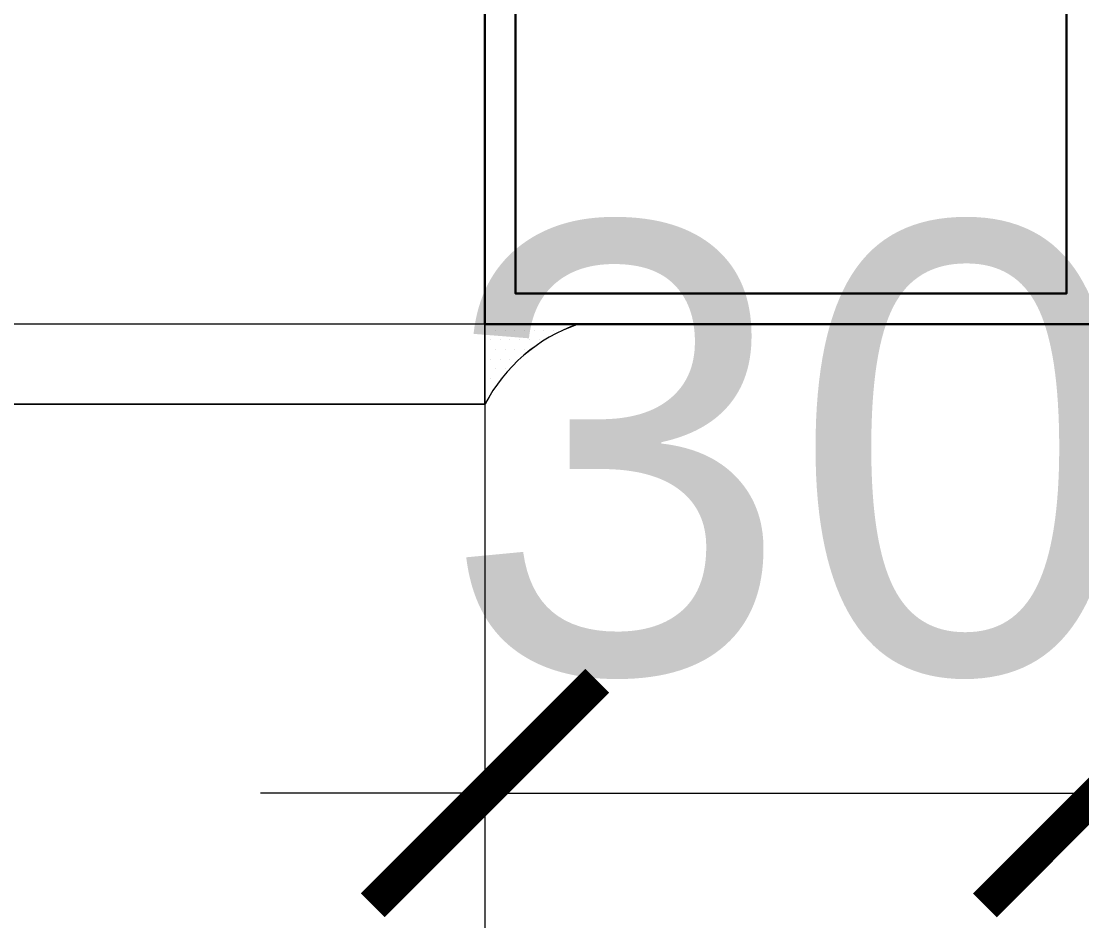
# Model space of a CAD drawing. Header units: millimetres. Extents: x -547695 to 905972, y -1055718 to 167349.
# Drawn here: x -516420.9 to -516046.6, y -1038037 to -1037717.3 of the extents above; entities that cross this region are included whole.
import ezdxf

# ---------------------------------------------------------------- set-up
doc = ezdxf.new("R2010")
doc.units = ezdxf.units.MM
doc.layers.get('DEFPOINTS').update_dxf_attribs({"color": 1, "lineweight": 25})
for name, color, linetype, lineweight in [('View-XTD-CT Cua$0$View-XĐL-CT Cửa$0$Hatch - Vietduc', 250, 'Continuous', 5), ('View-XTD-CT Cua$0$View-XĐL-CT Cửa$0$KT-Dim', 5, 'Continuous', 15), ('View-XTD-CT Cua$0$View-XĐL-CT Cửa$0$KT-NetThay', 7, 'Continuous', 18), ('View-XTD-CT Cua$0$View-XĐL-CT Cửa$0$Profile - Vietduc', 14, 'Continuous', 30)]:
    doc.layers.add(name, color=color, linetype=linetype, lineweight=lineweight)
doc.styles.add('View-XTD-CT Cua$0$View-XĐL-CT Cửa$0$GM-Arial', font='arial.ttf')
doc.dimstyles.new('View-XTD-CT Cua$0$View-XĐL-CT Cửa$0$GM_DIM50', dxfattribs={"dimscale": 0.5, "dimtxt": 220, "dimasz": 110, "dimexe": 66, "dimexo": 0, "dimgap": 55, "dimtad": 1, "dimdec": 0, "dimzin": 0, "dimdsep": 46, "dimtxsty": 'View-XTD-CT Cua$0$View-XĐL-CT Cửa$0$GM-Arial', "dimblk": 'View-XTD-CT Cua$0$View-XĐL-CT Cửa$0$_ArchTick', "dimcen": 150, "dimdle": 66, "dimclrd": 256, "dimclre": 256, "dimclrt": 6, "dimadec": 0, "dimazin": 0, "dimtfac": 1, "dimtdec": 0, "dimtix": 1, "dimtmove": 2, "dimatfit": 3, "dimfxl": 1, "dimtvp": 0.833333, "dimtolj": 1, "dimtzin": 0, "dimarcsym": 0})

# ---------------------------------------------------------------- blocks, each defined once
blk = doc.blocks.new('View-XTD-CT Cua$0$View-XĐL-CT Cửa$0$_ArchTick')
at = {"color": 0, "linetype": 'ByBlock', "const_width": 0.15}
blk.add_lwpolyline([(-0.5, -0.5), (0.5, 0.5)], dxfattribs=at)
blk = doc.blocks.new('*D242')
at = {"layer": 'DEFPOINTS', "color": 0, "transparency": 16777216}
for p in [(-4451.32, 746.54), (-4099.14, 746.54), (-4099.14, 726.93)]:
    blk.add_point(p, dxfattribs=at)
at = {"layer": 'View-XTD-CT Cua$0$View-XĐL-CT Cửa$0$KT-Dim', "lineweight": -2, "transparency": 16777216}
for p, q in [((-4451.32, 746.54), (-4451.32, 801.54)), ((-4099.14, 746.54), (-4484.32, 746.54)), ((-4451.32, 726.93), (-4451.32, 746.54)), ((-4099.14, 726.93), (-4484.32, 726.93)), ((-4451.32, 726.93), (-4451.32, 671.93))]:
    blk.add_line(p, q, dxfattribs=at)
at = {"layer": 'View-XTD-CT Cua$0$View-XĐL-CT Cửa$0$KT-Dim', "lineweight": -2, "transparency": 16777216, "xscale": 55, "yscale": 55, "zscale": 55}
for p, rotation in [((-4451.32, 746.54), 270), ((-4451.32, 726.93), 90)]:
    blk.add_blockref('View-XTD-CT Cua$0$View-XĐL-CT Cửa$0$_ArchTick', p, dxfattribs=dict(at, rotation=rotation))
at = {"layer": 'View-XTD-CT Cua$0$View-XĐL-CT Cửa$0$KT-Dim', "color": 6, "transparency": 16777216, "insert": (-4533.82, 736.73), "char_height": 110, "attachment_point": 5, "rotation": 90, "style": 'View-XTD-CT Cua$0$View-XĐL-CT Cửa$0$GM-Arial'}
blk.add_mtext('\\A1;{\\f.VnArial Narrow|b0|i0|c0|p34;d}', dxfattribs=at)
blk = doc.blocks.new('*D243')
at = {"layer": 'DEFPOINTS', "color": 0, "transparency": 16777216}
for p in [(-4099.14, 746.54), (-3949.14, 746.54), (-3949.14, 631.72)]:
    blk.add_point(p, dxfattribs=at)
at = {"layer": 'View-XTD-CT Cua$0$View-XĐL-CT Cửa$0$KT-Dim', "lineweight": -2, "transparency": 16777216}
for p, q in [((-4099.14, 746.54), (-4099.14, 598.72)), ((-3949.14, 746.54), (-3949.14, 598.72)), ((-4099.14, 631.72), (-4154.14, 631.72)), ((-4099.14, 631.72), (-3949.14, 631.72)), ((-3949.14, 631.72), (-3894.14, 631.72))]:
    blk.add_line(p, q, dxfattribs=at)
at = {"layer": 'View-XTD-CT Cua$0$View-XĐL-CT Cửa$0$KT-Dim', "lineweight": -2, "transparency": 16777216, "xscale": 55, "yscale": 55, "zscale": 55}
blk.add_blockref('View-XTD-CT Cua$0$View-XĐL-CT Cửa$0$_ArchTick', (-4099.14, 631.72), dxfattribs=at)
at = {"layer": 'View-XTD-CT Cua$0$View-XĐL-CT Cửa$0$KT-Dim', "lineweight": -2, "transparency": 16777216, "xscale": 55, "yscale": 55, "zscale": 55, "rotation": 180}
blk.add_blockref('View-XTD-CT Cua$0$View-XĐL-CT Cửa$0$_ArchTick', (-3949.14, 631.72), dxfattribs=at)
at = {"layer": 'View-XTD-CT Cua$0$View-XĐL-CT Cửa$0$KT-Dim', "color": 6, "transparency": 16777216, "insert": (-4024.14, 715.42), "char_height": 110, "attachment_point": 5, "style": 'View-XTD-CT Cua$0$View-XĐL-CT Cửa$0$GM-Arial'}
blk.add_mtext('\\A1;30', dxfattribs=at)
blk = doc.blocks.new('View-XTD-CT Cua$0$View-XĐL-CT Cửa$0$A$C77827696')
at = {"layer": 'View-XTD-CT Cua$0$View-XĐL-CT Cửa$0$Hatch - Vietduc'}
h = blk.add_hatch(dxfattribs=at)
h.set_pattern_fill('DOTS', color=256, scale=1.5)
h.set_pattern_definition([(0, (97547.557, 963959.8176), (1.190625, 2.38125), [0, -2.38125])])
edge = h.paths.add_edge_path()
edge.add_line((-4099.14, 726.93), (-4099.14, 746.54))
edge.add_line((-4099.14, 746.54), (-4076.35, 746.54))
edge.add_arc((-4063.35, 708.38), 40.31, 108.807, 152.6031)
blk.add_lwpolyline([(-4349.36, 726.93), (-4099.14, 726.93), (-4099.14, 1924.84), (-4349.36, 1924.84)], close=True, dxfattribs=at)
blk.add_lwpolyline([(-4099.14, 726.93), (-4099.14, 746.54), (-4076.35, 746.54, 0.193457)], format="xyb", close=True, dxfattribs=at)
blk.add_arc((-4063.35, 708.38), 40.31, 108.807, 152.6031, dxfattribs=at)
at = {"layer": 'View-XTD-CT Cua$0$View-XĐL-CT Cửa$0$Profile - Vietduc'}
for points in [[(-4099.14, 1046.54), (-3949.14, 1046.54), (-3949.14, 746.54), (-4099.14, 746.54)], [(-4091.64, 1039.04), (-3956.64, 1039.04), (-3956.64, 754.04), (-4091.64, 754.04)]]:
    blk.add_lwpolyline(points, close=True, dxfattribs=at)
at = {"layer": 'View-XTD-CT Cua$0$View-XĐL-CT Cửa$0$KT-Dim'}
dim = blk.add_linear_dim(base=(-4451.32, 746.54), p1=(-4099.14, 726.93), p2=(-4099.14, 746.54), angle=90, text='{\\f.VnArial Narrow|b0|i0|c0|p34;d}', dimstyle='View-XTD-CT Cua$0$View-XĐL-CT Cửa$0$GM_DIM50', dxfattribs=at)
dim.commit()
dim.dimension.update_dxf_attribs({"geometry": '*D242', "text_midpoint": (-4533.82, 736.73)})
dim = blk.add_linear_dim(base=(-3949.14, 631.72), p1=(-4099.14, 746.54), p2=(-3949.14, 746.54), text='30', dimstyle='View-XTD-CT Cua$0$View-XĐL-CT Cửa$0$GM_DIM50', dxfattribs=at)
dim.commit()
dim.dimension.update_dxf_attribs({"geometry": '*D243', "text_midpoint": (-4024.14, 715.42)})

msp = doc.modelspace()

# ---------------------------------------------------------------- block references
at = {"layer": 'View-XTD-CT Cua$0$View-XĐL-CT Cửa$0$KT-NetThay', "xscale": 1.44, "yscale": 1.44, "zscale": 1.44}
msp.add_blockref('View-XTD-CT Cua$0$View-XĐL-CT Cửa$0$A$C77827696', (-510354.47, -1038899.17), dxfattribs=at)

doc.saveas('drawing.dxf')
